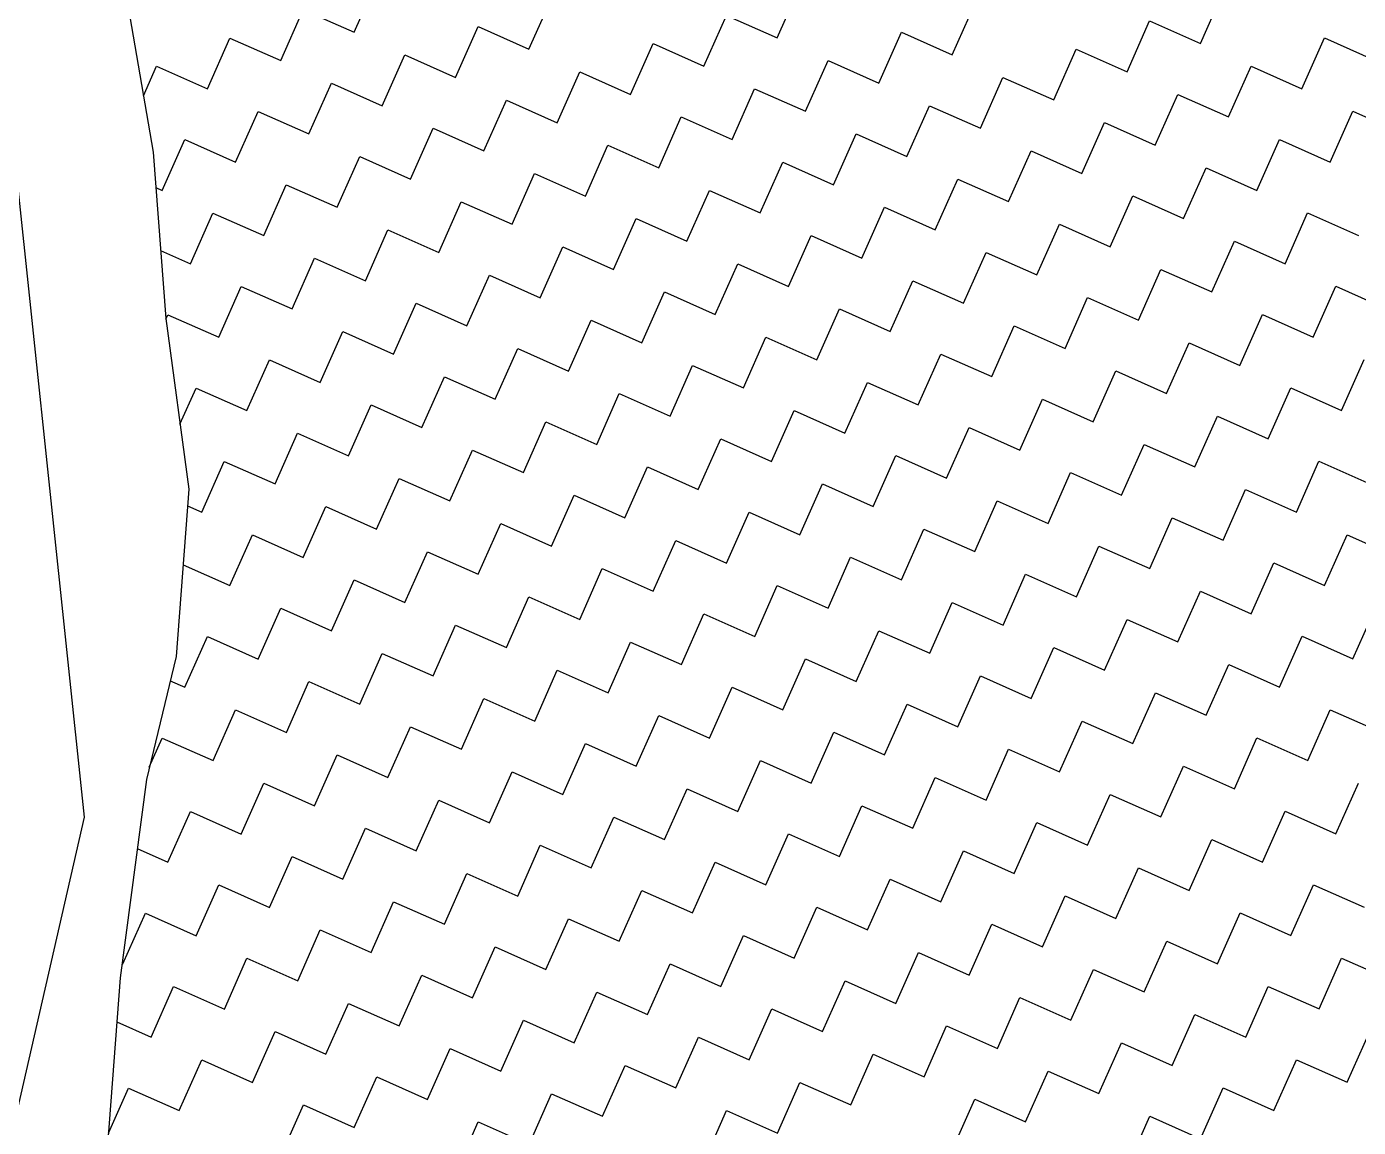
# Model space of a CAD drawing. Header units: metres. Extents: x 279553 to 281500, y 2029848 to 2031565.
# Drawn here: x 279738 to 279889.4, y 2030855.8 to 2030980.9 of the extents above; entities that cross this region are included whole.
import ezdxf

# ---------------------------------------------------------------- set-up
doc = ezdxf.new("R2010")
doc.units = ezdxf.units.M
doc.header["$MEASUREMENT"] = 0
doc.layers.add('POLY_HATCH', color=12, linetype='Continuous')
doc.layers.add('V_BOUND_LINE', color=7, linetype='Continuous')

msp = doc.modelspace()

# ---------------------------------------------------------------- linework, layer by layer
at = {"layer": 'POLY_HATCH'}
for p, q in [((279748.46, 2030989.42), (279752.38, 2030966.61)), ((279752.38, 2030966.61), (279753.82, 2030947.72)), ((279753.82, 2030947.72), (279756.43, 2030928.3)), ((279756.43, 2030928.3), (279755, 2030909.28)), ((279755, 2030909.28), (279751.62, 2030895.33)), ((279751.62, 2030895.33), (279748.63, 2030872.79)), ((279748.63, 2030872.79), (279747.2, 2030853.76))]:
    msp.add_line(p, q, dxfattribs=at)
at = {"layer": 'POLY_HATCH', "linetype": 'Continuous'}
for p, q in [((279775.23, 2030980.23), (279777.79, 2030986)), ((279823.35, 2030979.59), (279825.91, 2030985.36)), ((279871.46, 2030978.95), (279874.03, 2030984.73)), ((279795.12, 2030978.3), (279797.68, 2030984.08)), ((279843.23, 2030977.67), (279845.8, 2030983.44)), ((279766.89, 2030977.02), (279769.45, 2030982.79)), ((279769.45, 2030982.79), (279775.23, 2030980.23)), ((279815.01, 2030976.38), (279817.57, 2030982.15)), ((279817.57, 2030982.15), (279823.35, 2030979.59)), ((279863.12, 2030975.74), (279865.69, 2030981.52)), ((279865.69, 2030981.52), (279871.46, 2030978.95)), ((279786.78, 2030975.09), (279789.34, 2030980.87)), ((279789.34, 2030980.87), (279795.12, 2030978.3)), ((279834.89, 2030974.46), (279837.46, 2030980.23)), ((279837.46, 2030980.23), (279843.23, 2030977.67)), ((279758.55, 2030973.81), (279761.11, 2030979.58)), ((279761.11, 2030979.58), (279766.89, 2030977.02)), ((279806.67, 2030973.17), (279809.23, 2030978.95)), ((279809.23, 2030978.95), (279815.01, 2030976.38)), ((279883.01, 2030973.82), (279885.58, 2030979.6)), ((279885.58, 2030979.6), (279891.35, 2030977.03)), ((279778.44, 2030971.89), (279781, 2030977.66)), ((279781, 2030977.66), (279786.78, 2030975.09)), ((279826.55, 2030971.25), (279829.12, 2030977.02)), ((279829.12, 2030977.02), (279834.89, 2030974.46)), ((279854.78, 2030972.54), (279857.35, 2030978.31)), ((279857.35, 2030978.31), (279863.12, 2030975.74)), ((279751.28, 2030973), (279752.77, 2030976.37)), ((279752.77, 2030976.37), (279758.55, 2030973.81)), ((279798.33, 2030969.96), (279800.89, 2030975.74)), ((279800.89, 2030975.74), (279806.67, 2030973.17)), ((279874.67, 2030970.61), (279877.24, 2030976.39)), ((279877.24, 2030976.39), (279883.01, 2030973.82)), ((279770.1, 2030968.68), (279772.66, 2030974.45)), ((279772.66, 2030974.45), (279778.44, 2030971.89)), ((279846.44, 2030969.33), (279849.01, 2030975.1)), ((279849.01, 2030975.1), (279854.78, 2030972.54)), ((279789.99, 2030966.75), (279792.55, 2030972.53)), ((279792.55, 2030972.53), (279798.33, 2030969.96)), ((279818.21, 2030968.04), (279820.78, 2030973.81)), ((279820.78, 2030973.81), (279826.55, 2030971.25)), ((279866.33, 2030967.4), (279868.9, 2030973.18)), ((279868.9, 2030973.18), (279874.67, 2030970.61)), ((279761.76, 2030965.47), (279764.32, 2030971.24)), ((279764.32, 2030971.24), (279770.1, 2030968.68)), ((279838.1, 2030966.12), (279840.67, 2030971.89)), ((279840.67, 2030971.89), (279846.44, 2030969.33)), ((279886.22, 2030965.48), (279888.79, 2030971.26)), ((279888.79, 2030971.26), (279894.56, 2030968.69)), ((279781.65, 2030963.55), (279784.21, 2030969.32)), ((279784.21, 2030969.32), (279789.99, 2030966.75)), ((279809.88, 2030964.83), (279812.44, 2030970.61)), ((279812.44, 2030970.61), (279818.21, 2030968.04)), ((279857.99, 2030964.2), (279860.56, 2030969.97)), ((279860.56, 2030969.97), (279866.33, 2030967.4)), ((279753.42, 2030962.26), (279755.98, 2030968.03)), ((279755.98, 2030968.03), (279761.76, 2030965.47)), ((279829.76, 2030962.91), (279832.33, 2030968.68)), ((279832.33, 2030968.68), (279838.1, 2030966.12)), ((279877.88, 2030962.27), (279880.45, 2030968.05)), ((279880.45, 2030968.05), (279886.22, 2030965.48)), ((279801.54, 2030961.62), (279804.1, 2030967.4)), ((279804.1, 2030967.4), (279809.88, 2030964.83)), ((279849.65, 2030960.99), (279852.22, 2030966.76)), ((279852.22, 2030966.76), (279857.99, 2030964.2)), ((279773.31, 2030960.34), (279775.87, 2030966.11)), ((279775.87, 2030966.11), (279781.65, 2030963.55)), ((279821.42, 2030959.7), (279823.99, 2030965.47)), ((279823.99, 2030965.47), (279829.76, 2030962.91)), ((279869.54, 2030959.06), (279872.11, 2030964.84)), ((279872.11, 2030964.84), (279877.88, 2030962.27)), ((279793.2, 2030958.41), (279795.76, 2030964.19)), ((279795.76, 2030964.19), (279801.54, 2030961.62)), ((279841.31, 2030957.78), (279843.88, 2030963.55)), ((279843.88, 2030963.55), (279849.65, 2030960.99)), ((279752.68, 2030962.59), (279753.42, 2030962.26)), ((279764.97, 2030957.13), (279767.53, 2030962.9)), ((279767.53, 2030962.9), (279773.31, 2030960.34)), ((279813.08, 2030956.49), (279815.65, 2030962.27)), ((279815.65, 2030962.27), (279821.42, 2030959.7)), ((279784.86, 2030955.21), (279787.42, 2030960.98)), ((279787.42, 2030960.98), (279793.2, 2030958.41)), ((279832.97, 2030954.57), (279835.54, 2030960.34)), ((279835.54, 2030960.34), (279841.31, 2030957.78)), ((279861.2, 2030955.86), (279863.77, 2030961.63)), ((279863.77, 2030961.63), (279869.54, 2030959.06)), ((279756.63, 2030953.92), (279759.19, 2030959.69)), ((279759.19, 2030959.69), (279764.97, 2030957.13)), ((279804.74, 2030953.28), (279807.31, 2030959.06)), ((279807.31, 2030959.06), (279813.08, 2030956.49)), ((279881.09, 2030953.93), (279883.65, 2030959.71)), ((279883.65, 2030959.71), (279889.43, 2030957.14)), ((279776.52, 2030952), (279779.08, 2030957.77)), ((279779.08, 2030957.77), (279784.86, 2030955.21)), ((279852.86, 2030952.65), (279855.43, 2030958.42)), ((279855.43, 2030958.42), (279861.2, 2030955.86)), ((279796.4, 2030950.07), (279798.97, 2030955.85)), ((279798.97, 2030955.85), (279804.74, 2030953.28)), ((279824.63, 2030951.36), (279827.2, 2030957.13)), ((279827.2, 2030957.13), (279832.97, 2030954.57)), ((279872.75, 2030950.72), (279875.32, 2030956.5)), ((279875.32, 2030956.5), (279881.09, 2030953.93)), ((279753.23, 2030955.43), (279756.63, 2030953.92)), ((279768.18, 2030948.79), (279770.74, 2030954.56)), ((279770.74, 2030954.56), (279776.52, 2030952)), ((279844.52, 2030949.44), (279847.09, 2030955.21)), ((279847.09, 2030955.21), (279852.86, 2030952.65)), ((279788.06, 2030946.87), (279790.63, 2030952.64)), ((279790.63, 2030952.64), (279796.4, 2030950.07)), ((279816.29, 2030948.15), (279818.86, 2030953.93)), ((279818.86, 2030953.93), (279824.63, 2030951.36)), ((279864.41, 2030947.52), (279866.98, 2030953.29)), ((279866.98, 2030953.29), (279872.75, 2030950.72)), ((279759.84, 2030945.58), (279762.4, 2030951.35)), ((279762.4, 2030951.35), (279768.18, 2030948.79)), ((279836.18, 2030946.23), (279838.75, 2030952)), ((279838.75, 2030952), (279844.52, 2030949.44)), ((279884.3, 2030945.59), (279886.86, 2030951.37)), ((279886.86, 2030951.37), (279892.64, 2030948.8)), ((279807.95, 2030944.94), (279810.52, 2030950.72)), ((279810.52, 2030950.72), (279816.29, 2030948.15)), ((279856.07, 2030944.31), (279858.64, 2030950.08)), ((279858.64, 2030950.08), (279864.41, 2030947.52)), ((279753.83, 2030947.62), (279754.06, 2030948.14)), ((279754.06, 2030948.14), (279759.84, 2030945.58)), ((279779.72, 2030943.66), (279782.29, 2030949.43)), ((279782.29, 2030949.43), (279788.06, 2030946.87)), ((279827.84, 2030943.02), (279830.41, 2030948.79)), ((279830.41, 2030948.79), (279836.18, 2030946.23)), ((279875.96, 2030942.38), (279878.52, 2030948.16)), ((279878.52, 2030948.16), (279884.3, 2030945.59)), ((279799.61, 2030941.73), (279802.18, 2030947.51)), ((279802.18, 2030947.51), (279807.95, 2030944.94)), ((279847.73, 2030941.1), (279850.3, 2030946.87)), ((279850.3, 2030946.87), (279856.07, 2030944.31)), ((279771.38, 2030940.45), (279773.95, 2030946.22)), ((279773.95, 2030946.22), (279779.72, 2030943.66)), ((279819.5, 2030939.81), (279822.07, 2030945.59)), ((279822.07, 2030945.59), (279827.84, 2030943.02)), ((279791.27, 2030938.53), (279793.84, 2030944.3)), ((279793.84, 2030944.3), (279799.61, 2030941.73)), ((279839.39, 2030937.89), (279841.96, 2030943.66)), ((279841.96, 2030943.66), (279847.73, 2030941.1)), ((279867.62, 2030939.18), (279870.18, 2030944.95)), ((279870.18, 2030944.95), (279875.96, 2030942.38)), ((279763.04, 2030937.24), (279765.61, 2030943.01)), ((279765.61, 2030943.01), (279771.38, 2030940.45)), ((279811.16, 2030936.6), (279813.73, 2030942.38)), ((279813.73, 2030942.38), (279819.5, 2030939.81)), ((279887.51, 2030937.25), (279890.07, 2030943.03)), ((279782.93, 2030935.32), (279785.5, 2030941.09)), ((279785.5, 2030941.09), (279791.27, 2030938.53)), ((279859.28, 2030935.97), (279861.84, 2030941.74)), ((279861.84, 2030941.74), (279867.62, 2030939.18)), ((279755.44, 2030935.68), (279757.27, 2030939.8)), ((279757.27, 2030939.8), (279763.04, 2030937.24)), ((279802.82, 2030933.39), (279805.39, 2030939.17)), ((279805.39, 2030939.17), (279811.16, 2030936.6)), ((279831.05, 2030934.68), (279833.62, 2030940.45)), ((279833.62, 2030940.45), (279839.39, 2030937.89)), ((279879.17, 2030934.04), (279881.73, 2030939.82)), ((279881.73, 2030939.82), (279887.51, 2030937.25)), ((279774.59, 2030932.11), (279777.16, 2030937.88)), ((279777.16, 2030937.88), (279782.93, 2030935.32)), ((279850.94, 2030932.76), (279853.5, 2030938.53)), ((279853.5, 2030938.53), (279859.28, 2030935.97)), ((279822.71, 2030931.47), (279825.28, 2030937.25)), ((279825.28, 2030937.25), (279831.05, 2030934.68)), ((279870.83, 2030930.84), (279873.39, 2030936.61)), ((279873.39, 2030936.61), (279879.17, 2030934.04)), ((279766.25, 2030928.9), (279768.82, 2030934.67)), ((279768.82, 2030934.67), (279774.59, 2030932.11)), ((279794.48, 2030930.19), (279797.05, 2030935.96)), ((279797.05, 2030935.96), (279802.82, 2030933.39)), ((279842.6, 2030929.55), (279845.16, 2030935.32)), ((279845.16, 2030935.32), (279850.94, 2030932.76)), ((279814.37, 2030928.26), (279816.94, 2030934.04)), ((279816.94, 2030934.04), (279822.71, 2030931.47)), ((279862.49, 2030927.63), (279865.05, 2030933.4)), ((279865.05, 2030933.4), (279870.83, 2030930.84)), ((279757.91, 2030925.69), (279760.48, 2030931.47)), ((279760.48, 2030931.47), (279766.25, 2030928.9)), ((279786.14, 2030926.98), (279788.71, 2030932.75)), ((279788.71, 2030932.75), (279794.48, 2030930.19)), ((279834.26, 2030926.34), (279836.82, 2030932.12)), ((279836.82, 2030932.12), (279842.6, 2030929.55)), ((279882.38, 2030925.7), (279884.94, 2030931.48)), ((279884.94, 2030931.48), (279890.72, 2030928.91)), ((279806.03, 2030925.05), (279808.6, 2030930.83)), ((279808.6, 2030930.83), (279814.37, 2030928.26)), ((279854.15, 2030924.42), (279856.71, 2030930.19)), ((279856.71, 2030930.19), (279862.49, 2030927.63)), ((279777.8, 2030923.77), (279780.37, 2030929.54)), ((279780.37, 2030929.54), (279786.14, 2030926.98)), ((279825.92, 2030923.13), (279828.48, 2030928.91)), ((279828.48, 2030928.91), (279834.26, 2030926.34)), ((279797.69, 2030921.85), (279800.26, 2030927.62)), ((279800.26, 2030927.62), (279806.03, 2030925.05)), ((279845.81, 2030921.21), (279848.37, 2030926.98)), ((279848.37, 2030926.98), (279854.15, 2030924.42)), ((279874.04, 2030922.5), (279876.6, 2030928.27)), ((279876.6, 2030928.27), (279882.38, 2030925.7)), ((279756.29, 2030926.41), (279757.91, 2030925.69)), ((279769.46, 2030920.56), (279772.03, 2030926.33)), ((279772.03, 2030926.33), (279777.8, 2030923.77)), ((279817.58, 2030919.92), (279820.14, 2030925.7)), ((279820.14, 2030925.7), (279825.92, 2030923.13)), ((279789.35, 2030918.64), (279791.92, 2030924.41)), ((279791.92, 2030924.41), (279797.69, 2030921.85)), ((279865.7, 2030919.29), (279868.26, 2030925.06)), ((279868.26, 2030925.06), (279874.04, 2030922.5)), ((279761.12, 2030917.35), (279763.69, 2030923.13)), ((279763.69, 2030923.13), (279769.46, 2030920.56)), ((279809.24, 2030916.71), (279811.8, 2030922.49)), ((279811.8, 2030922.49), (279817.58, 2030919.92)), ((279837.47, 2030918), (279840.03, 2030923.78)), ((279840.03, 2030923.78), (279845.81, 2030921.21)), ((279885.58, 2030917.36), (279888.15, 2030923.14)), ((279888.15, 2030923.14), (279893.92, 2030920.57)), ((279781.01, 2030915.43), (279783.58, 2030921.2)), ((279783.58, 2030921.2), (279789.35, 2030918.64)), ((279857.36, 2030916.08), (279859.92, 2030921.85)), ((279859.92, 2030921.85), (279865.7, 2030919.29)), ((279755.79, 2030919.72), (279761.12, 2030917.35)), ((279829.13, 2030914.79), (279831.69, 2030920.57)), ((279831.69, 2030920.57), (279837.47, 2030918)), ((279877.24, 2030914.16), (279879.81, 2030919.93)), ((279879.81, 2030919.93), (279885.58, 2030917.36)), ((279772.67, 2030912.22), (279775.24, 2030917.99)), ((279775.24, 2030917.99), (279781.01, 2030915.43)), ((279800.9, 2030913.51), (279803.46, 2030919.28)), ((279803.46, 2030919.28), (279809.24, 2030916.71)), ((279849.02, 2030912.87), (279851.58, 2030918.64)), ((279851.58, 2030918.64), (279857.36, 2030916.08)), ((279820.79, 2030911.58), (279823.35, 2030917.36)), ((279823.35, 2030917.36), (279829.13, 2030914.79)), ((279868.9, 2030910.95), (279871.47, 2030916.72)), ((279871.47, 2030916.72), (279877.24, 2030914.16)), ((279764.33, 2030909.01), (279766.9, 2030914.79)), ((279766.9, 2030914.79), (279772.67, 2030912.22)), ((279792.56, 2030910.3), (279795.12, 2030916.07)), ((279795.12, 2030916.07), (279800.9, 2030913.51)), ((279840.68, 2030909.66), (279843.24, 2030915.44)), ((279843.24, 2030915.44), (279849.02, 2030912.87)), ((279888.79, 2030909.02), (279891.36, 2030914.8)), ((279812.45, 2030908.37), (279815.01, 2030914.15)), ((279815.01, 2030914.15), (279820.79, 2030911.58)), ((279860.56, 2030907.74), (279863.13, 2030913.51)), ((279863.13, 2030913.51), (279868.9, 2030910.95)), ((279784.22, 2030907.09), (279786.78, 2030912.86)), ((279786.78, 2030912.86), (279792.56, 2030910.3)), ((279832.34, 2030906.45), (279834.9, 2030912.23)), ((279834.9, 2030912.23), (279840.68, 2030909.66)), ((279755.99, 2030905.8), (279758.56, 2030911.58)), ((279758.56, 2030911.58), (279764.33, 2030909.01)), ((279804.11, 2030905.17), (279806.67, 2030910.94)), ((279806.67, 2030910.94), (279812.45, 2030908.37)), ((279852.22, 2030904.53), (279854.79, 2030910.3)), ((279854.79, 2030910.3), (279860.56, 2030907.74)), ((279880.45, 2030905.82), (279883.02, 2030911.59)), ((279883.02, 2030911.59), (279888.79, 2030909.02)), ((279775.88, 2030903.88), (279778.44, 2030909.65)), ((279778.44, 2030909.65), (279784.22, 2030907.09)), ((279824, 2030903.24), (279826.56, 2030909.02)), ((279826.56, 2030909.02), (279832.34, 2030906.45)), ((279795.77, 2030901.96), (279798.33, 2030907.73)), ((279798.33, 2030907.73), (279804.11, 2030905.17)), ((279872.11, 2030902.61), (279874.68, 2030908.38)), ((279874.68, 2030908.38), (279880.45, 2030905.82)), ((279754.34, 2030906.54), (279755.99, 2030905.8)), ((279767.54, 2030900.67), (279770.1, 2030906.45)), ((279770.1, 2030906.45), (279775.88, 2030903.88)), ((279815.66, 2030900.03), (279818.22, 2030905.81)), ((279818.22, 2030905.81), (279824, 2030903.24)), ((279843.88, 2030901.32), (279846.45, 2030907.1)), ((279846.45, 2030907.1), (279852.22, 2030904.53)), ((279787.43, 2030898.75), (279789.99, 2030904.52)), ((279789.99, 2030904.52), (279795.77, 2030901.96)), ((279863.77, 2030899.4), (279866.34, 2030905.17)), ((279866.34, 2030905.17), (279872.11, 2030902.61)), ((279759.2, 2030897.46), (279761.76, 2030903.24)), ((279761.76, 2030903.24), (279767.54, 2030900.67)), ((279835.54, 2030898.11), (279838.11, 2030903.89)), ((279838.11, 2030903.89), (279843.88, 2030901.32)), ((279883.66, 2030897.48), (279886.23, 2030903.25)), ((279886.23, 2030903.25), (279892, 2030900.68)), ((279779.09, 2030895.54), (279781.65, 2030901.31)), ((279781.65, 2030901.31), (279787.43, 2030898.75)), ((279807.32, 2030896.83), (279809.88, 2030902.6)), ((279809.88, 2030902.6), (279815.66, 2030900.03)), ((279855.43, 2030896.19), (279858, 2030901.96)), ((279858, 2030901.96), (279863.77, 2030899.4)), ((279751.95, 2030896.71), (279753.42, 2030900.03)), ((279753.42, 2030900.03), (279759.2, 2030897.46)), ((279827.2, 2030894.9), (279829.77, 2030900.68)), ((279829.77, 2030900.68), (279835.54, 2030898.11)), ((279875.32, 2030894.27), (279877.89, 2030900.04)), ((279877.89, 2030900.04), (279883.66, 2030897.48)), ((279798.98, 2030893.62), (279801.54, 2030899.39)), ((279801.54, 2030899.39), (279807.32, 2030896.83)), ((279847.09, 2030892.98), (279849.66, 2030898.76)), ((279849.66, 2030898.76), (279855.43, 2030896.19)), ((279770.75, 2030892.33), (279773.31, 2030898.11)), ((279773.31, 2030898.11), (279779.09, 2030895.54)), ((279818.86, 2030891.69), (279821.43, 2030897.47)), ((279821.43, 2030897.47), (279827.2, 2030894.9)), ((279866.98, 2030891.06), (279869.55, 2030896.83)), ((279869.55, 2030896.83), (279875.32, 2030894.27)), ((279790.64, 2030890.41), (279793.2, 2030896.18)), ((279793.2, 2030896.18), (279798.98, 2030893.62)), ((279838.75, 2030889.77), (279841.32, 2030895.55)), ((279841.32, 2030895.55), (279847.09, 2030892.98)), ((279762.41, 2030889.12), (279764.97, 2030894.9)), ((279764.97, 2030894.9), (279770.75, 2030892.33)), ((279810.53, 2030888.49), (279813.09, 2030894.26)), ((279813.09, 2030894.26), (279818.86, 2030891.69)), ((279858.64, 2030887.85), (279861.21, 2030893.62)), ((279861.21, 2030893.62), (279866.98, 2030891.06)), ((279886.87, 2030889.14), (279889.44, 2030894.91)), ((279782.3, 2030887.2), (279784.86, 2030892.97)), ((279784.86, 2030892.97), (279790.64, 2030890.41)), ((279830.41, 2030886.56), (279832.98, 2030892.34)), ((279832.98, 2030892.34), (279838.75, 2030889.77)), ((279754.07, 2030885.91), (279756.63, 2030891.69)), ((279756.63, 2030891.69), (279762.41, 2030889.12)), ((279802.19, 2030885.28), (279804.75, 2030891.05)), ((279804.75, 2030891.05), (279810.53, 2030888.49)), ((279878.53, 2030885.93), (279881.1, 2030891.7)), ((279881.1, 2030891.7), (279886.87, 2030889.14)), ((279773.96, 2030883.99), (279776.52, 2030889.77)), ((279776.52, 2030889.77), (279782.3, 2030887.2)), ((279822.07, 2030883.35), (279824.64, 2030889.13)), ((279824.64, 2030889.13), (279830.41, 2030886.56)), ((279850.3, 2030884.64), (279852.87, 2030890.42)), ((279852.87, 2030890.42), (279858.64, 2030887.85)), ((279793.85, 2030882.07), (279796.41, 2030887.84)), ((279796.41, 2030887.84), (279802.19, 2030885.28)), ((279870.19, 2030882.72), (279872.76, 2030888.49)), ((279872.76, 2030888.49), (279878.53, 2030885.93)), ((279750.57, 2030887.47), (279754.07, 2030885.91)), ((279765.62, 2030880.78), (279768.18, 2030886.56)), ((279768.18, 2030886.56), (279773.96, 2030883.99)), ((279841.96, 2030881.43), (279844.53, 2030887.21)), ((279844.53, 2030887.21), (279850.3, 2030884.64)), ((279785.51, 2030878.86), (279788.07, 2030884.63)), ((279788.07, 2030884.63), (279793.85, 2030882.07)), ((279813.73, 2030880.15), (279816.3, 2030885.92)), ((279816.3, 2030885.92), (279822.07, 2030883.35)), ((279861.85, 2030879.51), (279864.42, 2030885.28)), ((279864.42, 2030885.28), (279870.19, 2030882.72)), ((279757.28, 2030877.57), (279759.84, 2030883.35)), ((279759.84, 2030883.35), (279765.62, 2030880.78)), ((279833.62, 2030878.22), (279836.19, 2030884)), ((279836.19, 2030884), (279841.96, 2030881.43)), ((279881.74, 2030877.59), (279884.31, 2030883.36)), ((279884.31, 2030883.36), (279890.08, 2030880.8)), ((279805.39, 2030876.94), (279807.96, 2030882.71)), ((279807.96, 2030882.71), (279813.73, 2030880.15)), ((279853.51, 2030876.3), (279856.08, 2030882.08)), ((279856.08, 2030882.08), (279861.85, 2030879.51)), ((279748.94, 2030874.36), (279751.5, 2030880.14)), ((279751.5, 2030880.14), (279757.28, 2030877.57)), ((279777.17, 2030875.65), (279779.73, 2030881.43)), ((279779.73, 2030881.43), (279785.51, 2030878.86)), ((279825.28, 2030875.01), (279827.85, 2030880.79)), ((279827.85, 2030880.79), (279833.62, 2030878.22)), ((279873.4, 2030874.38), (279875.97, 2030880.15)), ((279875.97, 2030880.15), (279881.74, 2030877.59)), ((279797.05, 2030873.73), (279799.62, 2030879.5)), ((279799.62, 2030879.5), (279805.39, 2030876.94)), ((279845.17, 2030873.09), (279847.74, 2030878.87)), ((279847.74, 2030878.87), (279853.51, 2030876.3)), ((279768.83, 2030872.44), (279771.39, 2030878.22)), ((279771.39, 2030878.22), (279777.17, 2030875.65)), ((279816.94, 2030871.81), (279819.51, 2030877.58)), ((279819.51, 2030877.58), (279825.28, 2030875.01)), ((279865.06, 2030871.17), (279867.63, 2030876.94)), ((279867.63, 2030876.94), (279873.4, 2030874.38)), ((279788.71, 2030870.52), (279791.28, 2030876.29)), ((279791.28, 2030876.29), (279797.05, 2030873.73)), ((279836.83, 2030869.88), (279839.4, 2030875.66)), ((279839.4, 2030875.66), (279845.17, 2030873.09)), ((279748.84, 2030874.41), (279748.94, 2030874.36)), ((279760.49, 2030869.23), (279763.05, 2030875.01)), ((279763.05, 2030875.01), (279768.83, 2030872.44)), ((279808.6, 2030868.6), (279811.17, 2030874.37)), ((279811.17, 2030874.37), (279816.94, 2030871.81)), ((279884.95, 2030869.25), (279887.51, 2030875.02)), ((279887.51, 2030875.02), (279893.29, 2030872.46)), ((279780.37, 2030867.31), (279782.94, 2030873.09)), ((279782.94, 2030873.09), (279788.71, 2030870.52)), ((279828.49, 2030866.68), (279831.06, 2030872.45)), ((279831.06, 2030872.45), (279836.83, 2030869.88)), ((279856.72, 2030867.96), (279859.29, 2030873.74)), ((279859.29, 2030873.74), (279865.06, 2030871.17)), ((279752.15, 2030866.02), (279754.71, 2030871.8)), ((279754.71, 2030871.8), (279760.49, 2030869.23)), ((279800.26, 2030865.39), (279802.83, 2030871.16)), ((279802.83, 2030871.16), (279808.6, 2030868.6)), ((279876.61, 2030866.04), (279879.17, 2030871.81)), ((279879.17, 2030871.81), (279884.95, 2030869.25)), ((279772.03, 2030864.1), (279774.6, 2030869.88)), ((279774.6, 2030869.88), (279780.37, 2030867.31)), ((279848.38, 2030864.75), (279850.95, 2030870.53)), ((279850.95, 2030870.53), (279856.72, 2030867.96)), ((279791.92, 2030862.18), (279794.49, 2030867.95)), ((279794.49, 2030867.95), (279800.26, 2030865.39)), ((279820.15, 2030863.47), (279822.72, 2030869.24)), ((279822.72, 2030869.24), (279828.49, 2030866.68)), ((279868.27, 2030862.83), (279870.83, 2030868.6)), ((279870.83, 2030868.6), (279876.61, 2030866.04)), ((279748.25, 2030867.76), (279752.15, 2030866.02)), ((279763.69, 2030860.89), (279766.26, 2030866.67)), ((279766.26, 2030866.67), (279772.03, 2030864.1)), ((279840.04, 2030861.54), (279842.61, 2030867.32)), ((279842.61, 2030867.32), (279848.38, 2030864.75)), ((279888.16, 2030860.91), (279890.72, 2030866.68)), ((279811.81, 2030860.26), (279814.38, 2030866.03)), ((279814.38, 2030866.03), (279820.15, 2030863.47)), ((279859.93, 2030859.62), (279862.49, 2030865.4)), ((279862.49, 2030865.4), (279868.27, 2030862.83)), ((279755.35, 2030857.69), (279757.92, 2030863.46)), ((279757.92, 2030863.46), (279763.69, 2030860.89)), ((279783.58, 2030858.97), (279786.15, 2030864.75)), ((279786.15, 2030864.75), (279791.92, 2030862.18)), ((279831.7, 2030858.34), (279834.27, 2030864.11)), ((279834.27, 2030864.11), (279840.04, 2030861.54)), ((279879.82, 2030857.7), (279882.38, 2030863.47)), ((279882.38, 2030863.47), (279888.16, 2030860.91)), ((279803.47, 2030857.05), (279806.04, 2030862.82)), ((279806.04, 2030862.82), (279811.81, 2030860.26)), ((279851.59, 2030856.41), (279854.15, 2030862.19)), ((279854.15, 2030862.19), (279859.93, 2030859.62)), ((279775.24, 2030855.76), (279777.81, 2030861.54)), ((279777.81, 2030861.54), (279783.58, 2030858.97)), ((279823.36, 2030855.13), (279825.93, 2030860.9)), ((279825.93, 2030860.9), (279831.7, 2030858.34)), ((279871.48, 2030854.49), (279874.04, 2030860.26)), ((279874.04, 2030860.26), (279879.82, 2030857.7)), ((279747.3, 2030855.12), (279749.58, 2030860.25)), ((279749.58, 2030860.25), (279755.35, 2030857.69)), ((279795.13, 2030853.84), (279797.7, 2030859.61)), ((279797.7, 2030859.61), (279803.47, 2030857.05)), ((279843.25, 2030853.2), (279845.81, 2030858.98)), ((279845.81, 2030858.98), (279851.59, 2030856.41)), ((279766.9, 2030852.55), (279769.47, 2030858.33)), ((279769.47, 2030858.33), (279775.24, 2030855.76)), ((279815.02, 2030851.92), (279817.59, 2030857.69)), ((279817.59, 2030857.69), (279823.36, 2030855.13)), ((279786.79, 2030850.63), (279789.36, 2030856.41)), ((279789.36, 2030856.41), (279795.13, 2030853.84)), ((279863.14, 2030851.28), (279865.7, 2030857.06)), ((279865.7, 2030857.06), (279871.48, 2030854.49))]:
    msp.add_line(p, q, dxfattribs=at)
at = {"layer": 'V_BOUND_LINE'}
for p, q in [((279724.3, 2031082.26), (279744.53, 2030891.05)), ((279744.53, 2030891.05), (279722.13, 2030793.18))]:
    msp.add_line(p, q, dxfattribs=at)

doc.saveas('drawing.dxf')
